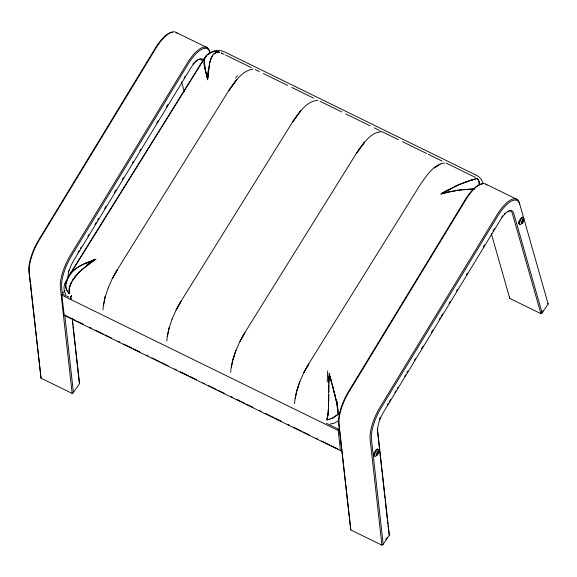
<?xml version="1.0" encoding="UTF-8"?>
<svg xmlns="http://www.w3.org/2000/svg" width="577" height="577" viewBox="0 0 577 577"><rect width="100%" height="100%" fill="white"/><g stroke="black" fill="none" stroke-linecap="round" stroke-linejoin="round"><path stroke-width="0.87" d="M328.717 400.005L328.724 393.781L328.493 407.391L328.666 400.02M328.803 385.169L328.731 392.54L328.818 383.957M328.861 383.993L329.106 374.567M206.249 56.221C200.875 62.54 206.912 72.493 207.72 79.806L206.84 76.337L207.273 78.068M373.846 455.491L373.925 453.839M518.896 223.652L518.975 222.001M207.778 78.732L209.566 63.564L208.499 70.178M102.995 309.82L103.333 305.464L105.209 296.823M166.861 341.108L167.2 336.752L169.075 328.111M230.735 372.396L231.074 368.039L232.949 359.399M294.602 403.676L294.941 399.32L296.816 390.679M329.748 419.291L326.834 419.876L327.859 415.296L328.443 408.603L328.039 414.286L326.87 419.897L332.597 418.145L338.223 414.142L336.651 402.09L330.715 379.168M328.876 382.767L329.063 375.656M327.707 416.305L328.111 413.161M204.143 60.21L204.431 58.356M103.636 304.908L105.101 296.773M167.503 336.196L168.967 328.061M231.37 367.477L232.834 359.341M295.236 398.765L296.708 390.629M66.932 281.187L67.812 277.963L69.428 274.998L204.712 57.613L206.335 56.257M207.85 77.65L208.384 71.245M69.687 286.574L71.281 282.629L69.175 288.601L69.132 293.643L66.997 290.584L65.857 287.483L66.305 289.019M235.856 350.326L233.137 359.233L234.486 354.833M299.723 381.613L297.004 390.521L298.352 386.121M108.195 287.909L112.284 278.677L117.138 269.971L228.853 90.474C235.019 82.021 241.756 70.517 253.166 69.103M172.061 319.196L176.151 309.964L181.005 301.259L292.719 121.754C298.994 113.164 305.976 101.22 317.79 100.319M235.928 350.477L240.018 341.252L244.872 332.547L356.586 153.042C362.904 144.546 370.182 131.715 382.226 131.758L398.404 139.684M299.795 381.765L303.884 372.533L308.738 363.827L420.417 184.388C426.533 175.913 433.197 164.582 444.521 163.046M105.144 297.025L108.231 287.808M169.011 328.313L172.097 319.095M232.877 359.601L235.964 350.383M296.744 390.881L299.831 381.664M67.343 279.593C71.8 267.858 85.014 262.896 96.042 259.246L92.154 260.609L94.109 259.902M66.485 281.677L65.655 284.62L65.857 287.447L65.663 284.677L66.528 281.749M71.281 282.629L69.377 287.584L69.153 293.643L67.004 290.541M376.868 453.515L376.081 454.835A3.815 1.392 -63.9 0 0 376.709 453.911M78.061 252.308L78.999 250.771M80.405 248.463L81.335 246.927M87.884 236.159L88.822 234.615M94.902 224.619L96.309 222.311M97.708 220.003L98.645 218.467M104.725 208.47L106.125 206.162M114.549 192.314L115.948 190.013M122.497 179.245L123.435 177.702M132.321 163.089L133.258 161.553M139.8 150.785L140.738 149.248M156.641 123.096L158.048 120.788M166.464 106.947L167.864 104.639M184.236 77.722L185.174 76.186M387.355 404.809L388.285 403.273M389.223 401.736L390.629 399.428M394.834 392.504L395.772 390.968M397.178 388.66L398.108 387.124M404.657 376.355L405.595 374.819M406.994 372.511L407.932 370.968M414.481 360.207L415.418 358.663M421.498 348.667L422.898 346.359M431.315 332.518L432.721 330.21M439.27 319.442L440.208 317.905M441.138 316.362L442.545 314.054M449.094 303.286L450.024 301.749M456.573 290.981L457.511 289.445M466.396 274.832L467.334 273.296M483.237 247.144L484.637 244.836M493.061 230.995L494.46 228.687M79.648 271.774L74.945 276.989L71.8 281.648L75.666 276.051L80.506 270.945M235.676 78.025L237.248 75.637M231.189 87.149L228.809 90.618L236.794 79.482L231.449 86.774M295.056 118.436L292.676 121.906L300.667 110.77L295.316 118.061M358.923 149.724L356.543 153.194L364.534 142.057L359.182 149.349M172.537 32.276A29.593 10.775 -63.9 0 0 155.307 48.216L38.839 239.722A29.593 10.775 -63.9 0 0 28.965 271.478L41.032 378.187L72.168 393.442L73.416 392.526L79.547 383.597L72.298 318.648M385.739 539.618L387.167 537.533M542.928 310.707L540.901 313.657L509.765 298.403L491.294 233.562M482.293 184.005A29.593 10.775 -63.9 0 0 465.062 199.952L348.595 391.458A29.593 10.775 -63.9 0 0 338.721 423.215L350.787 529.924L381.924 545.178L383.171 544.262L389.302 535.326L377.69 431.235A18.132 6.607 -63.9 0 1 383.741 411.769L500.201 220.263A18.132 6.607 -63.9 0 1 513.638 213.021L542.077 312.849L540.901 313.657L512.333 213.367A17.18 6.253 -63.9 0 0 507.407 211.644M542.077 312.849L548.15 304L547.991 303.336M72.947 279.766L75.674 276.087M69.428 274.998C73.503 269.178 79.972 265.773 86.319 262.989M341.743 450.32L340.43 450.594L64.198 315.287L61.789 294.371L65.013 290.613M339.5 430.211L338.814 430.074L338.641 429.266L339.68 427.925M205.794 56.178L207.727 54.195M207.374 54.671L205.08 57.484L66.059 280.862L64.537 284.201L63.968 287.598L64.35 290.945M205.614 56.532L204.712 57.613L204.222 61.422L205.664 71.216M78.811 272.611L85.995 266.228L95.01 259.895M81.35 270.159L82.23 269.365M81.379 270.13L91.938 261.9M337.66 414.51L338.468 414.062L339.024 414.574L339.153 413.853L331.227 418.736M87.956 264.749L90.351 262.643L94.037 260.53M338.872 420.597L333.809 423.374L330.26 424.008M61.955 295.179L338.187 430.492L338.814 430.074M449.303 189.263L441.845 193.389L457.792 185.159L469.591 180.673L458.838 184.705M439.833 164.156L440.201 163.926M443.922 192.177L457.792 185.159M438.102 165.563L434.229 167.828L438.873 165.116M218.712 52.118L215.625 52.586L213.302 54.418L216.786 52.233L219.411 52.204L215.827 51.432L212.567 51.75L215.798 51.454L219.39 52.197M454.626 186.587L459.876 184.272M521.37 217.717L522.488 217.24M376.319 449.555L377.437 449.072M215.654 52.601L216.786 52.233M463.937 182.649L467.803 181.265M478.564 180.168L477.129 178.452L470.464 180.392L477.1 178.43L479.018 181.257L479.336 184.878L479.04 181.228M470.464 180.392L473.558 179.461M442.826 193.461L444.867 192.934L440.835 193.995L457.402 190.273L474.287 188.888M451.171 191.477L461.427 189.725L474.366 188.895M213.591 51.014L217.132 50.372L220.876 50.625L224.193 51.728L476.472 175.307C479.61 176.901 481.968 179.75 482.992 183.118M71.339 299.081L70.625 298.28L71.195 299.117M90.351 262.643L90.986 262.578M446.05 190.987L446.692 190.944M222.556 53.546L221.308 52.997L224.15 54.325M379.839 130.828L380.048 131.267M225.751 55.111L251.298 67.624M255.301 69.579L259.34 71.562M263.386 73.546L287.656 85.432M291.702 87.415L313.542 98.112M319.975 101.263L341.815 111.967M345.861 113.943L370.131 125.836M374.177 127.813L379.031 130.193M402.45 141.661L426.72 153.554M428.336 154.347L442.09 161.084M446.093 163.046L475.398 177.406M176.18 32.456L207.309 47.711M485.935 184.193L517.071 199.44M62.417 293.953L68.879 297.119M326.524 423.33L338.641 429.266M64.783 315.179L75.284 320.322M76.9 321.115L83.362 324.274M89.824 327.44L91.433 328.234M95.472 330.21L103.55 334.17M105.165 334.963L111.628 338.122M118.09 341.288L119.706 342.082M123.745 344.058L131.823 348.018M133.438 348.811L139.894 351.97M146.356 355.136L147.972 355.93M152.011 357.906L160.089 361.866M161.704 362.652L168.167 365.818M174.629 368.984L176.245 369.778M180.284 371.754L188.354 375.714M189.97 376.5L196.432 379.666M202.895 382.832L204.51 383.626M208.549 385.602L216.627 389.562M218.243 390.348L224.705 393.514M231.168 396.68L232.783 397.474M236.815 399.45L244.893 403.41M246.509 404.196L252.971 407.362M259.434 410.528L261.049 411.322M265.088 413.298L273.166 417.25M274.782 418.044L281.244 421.21M287.699 424.376L289.315 425.17M293.354 427.146L301.432 431.098M303.048 431.892L309.51 435.058M315.972 438.224L317.588 439.01M321.627 440.994L329.705 444.946M331.313 445.74L337.776 448.906M207.922 76.575L207.799 73.921L208.081 74.419M328.955 379.147L329.243 379.659L329.02 376.795M64.408 291.27L65.72 294.357M389.302 535.326L388.076 525.82M79.323 383.02L79.547 383.597M548.15 304L519.423 203.046A30.545 11.122 -63.9 0 0 496.79 215.235L380.33 406.742A30.545 11.122 -63.9 0 0 370.138 439.523L381.924 545.178M210.158 53.041L209.667 51.31A30.545 11.122 -63.9 0 0 187.035 63.499L70.574 255.005A30.545 11.122 -63.9 0 0 60.376 287.793L72.168 393.442M181.539 81.826L184.388 91.721M331.263 381.152L329.157 373.442L332.943 387.383M332.381 385.205L337.026 404.239L338.288 414.113M509.34 296.809L509.765 298.403M334.061 391.444L335.15 395.678M205.931 72.724L206.775 76.186M336.175 399.948L337.083 404.203M204.647 66.456L205.21 69.471M328.984 377.964L329.243 379.659M337.473 406.295L338.05 410.341M207.799 73.921L208.001 75.493M381.498 466.822L377.408 430.175A17.18 6.253 -63.9 0 1 377.344 428.776M381.693 468.611L382.097 472.188M382.291 473.977L384.39 492.744M384.585 494.532L384.989 498.11M385.184 499.898L387.282 518.665M387.477 520.454L387.881 524.031M383.171 544.262L371.451 439.248A29.593 10.775 -63.9 0 1 381.332 407.492L497.792 215.986A29.593 10.775 -63.9 0 1 519.718 204.179M350.787 529.924L339.002 424.275A30.545 11.122 -63.9 0 1 349.193 391.494L465.661 199.981A30.545 11.122 -63.9 0 1 486.916 185.058M338.187 430.492L340.43 450.594M72.435 321.346L72.839 324.923M73.034 326.712L75.133 345.479M75.327 347.267L79.222 382.133M62.489 294.631L61.696 287.512A29.593 10.775 -63.9 0 1 71.577 255.755L188.037 64.249A29.593 10.775 -63.9 0 1 209.956 52.442M64.775 315.1L73.416 392.526M41.032 378.187L29.247 272.539A30.545 11.122 -63.9 0 1 39.438 239.758L155.905 48.252A30.545 11.122 -63.9 0 1 177.161 33.322M204.164 62.46L204.431 65.05M207.583 78.364A53.401 13.321 86.4 0 1 208.333 69.767M207.251 76.965A60.845 9.607 70.4 0 1 206.076 71.901M66.68 281.071A34.317 10.696 18.4 0 1 66.975 280.941M91.765 261.684A54.05 25.424 -33 0 1 94.873 259.65M86.492 263.148A60.845 31.18 -13.8 0 1 92.298 260.79M86.507 265.11A52.983 27.018 -32.8 0 1 91.584 261.446M446.165 191.384A52.817 19.38 -32.3 0 1 450.348 189.162M441.989 193.627A54.05 22.063 -32.8 0 1 445.105 191.809M444.831 192.696A60.845 21.407 -14.9 0 1 451.207 191.225M339.341 413.947A34.331 10.992 19.6 0 1 338.67 414.163M327.267 381.887A53.401 9.542 88.5 0 1 327.707 370.939M194.579 62.302A17.18 6.253 -63.9 0 1 202.577 61.638M192.978 64.069A17.18 6.253 -63.9 0 1 194.045 62.85M203.313 59.994A18.132 6.607 -63.9 0 0 190.446 68.526L73.986 260.032A18.132 6.607 -63.9 0 0 67.862 278.02M68.324 271.875A17.18 6.253 -63.9 0 1 68.67 270.591M379.305 419.659A17.18 6.253 -63.9 0 1 380.113 417.633M501.665 217.161A17.18 6.253 -63.9 0 1 502.733 215.798M504.341 214.031A17.18 6.253 -63.9 0 1 505.394 213.057M30.906 285.68A1.911 0.692 -63.9 0 1 30.884 284.382M30.826 287.764A3.815 1.392 -63.9 0 1 30.783 285.161M374.812 455.938A3.815 1.392 -63.9 0 1 374.747 451.697A3.815 1.392 -63.9 0 1 377.957 449.923M377.82 451.25A3.815 1.392 -63.9 0 1 377.675 451.769M522.849 221.95A3.815 1.392 -63.9 0 1 519.639 223.717A3.815 1.392 -63.9 0 1 522.481 217.868A3.815 1.392 -63.9 0 1 523.108 221.409M519.596 224.179A3.815 1.392 -63.9 0 1 519.79 219.859A3.815 1.392 -63.9 0 1 522.95 217.76M522.87 219.411A3.815 1.392 -63.9 0 1 522.538 220.472M337.004 401.743L336.817 402.948L336.997 401.758M70.675 297.746L70.827 297.141L70.675 297.746M377.106 453.291L377.329 454.099L378.483 451.849L377.243 454.82L376.456 454.799L377.697 451.834L377.978 452.592L377.106 453.291M522.149 221.453L522.38 222.26L523.527 220.01L523.209 221.647L522.293 222.982L521.507 222.96L522.74 219.996L523.022 220.753L522.149 221.453M209.956 61.898L209.768 62.698L211.232 58.003L212.899 54.93L211.189 58.017L209.956 61.898M70.978 296.686L70.841 297.09L71.721 295.229L70.978 296.686M114.7 274.363L112.284 278.677L117.138 270.058L114.7 274.363M178.567 305.651L176.151 309.964L181.005 301.345L178.567 305.651M242.434 336.939L240.018 341.252L244.872 332.633L242.434 336.939M306.3 368.22L303.884 372.533L308.738 363.914L306.3 368.22M208.896 53.647L208.117 54.411L209.862 52.896L212.538 51.757L208.896 53.647M376.767 455.361A3.815 1.392 -63.9 0 0 378.433 449.555A3.815 1.392 -63.9 0 0 374.812 453.89A3.815 1.392 -63.9 0 0 376.767 455.361M377.517 454.539A1.911 0.692 -63.9 0 0 378.353 451.64A1.911 0.692 -63.9 0 0 376.543 453.803A1.911 0.692 -63.9 0 0 377.517 454.539M522.567 222.7A1.911 0.692 -63.9 0 0 523.397 219.801A1.911 0.692 -63.9 0 0 521.586 221.965A1.911 0.692 -63.9 0 0 522.567 222.7"/></g></svg>
